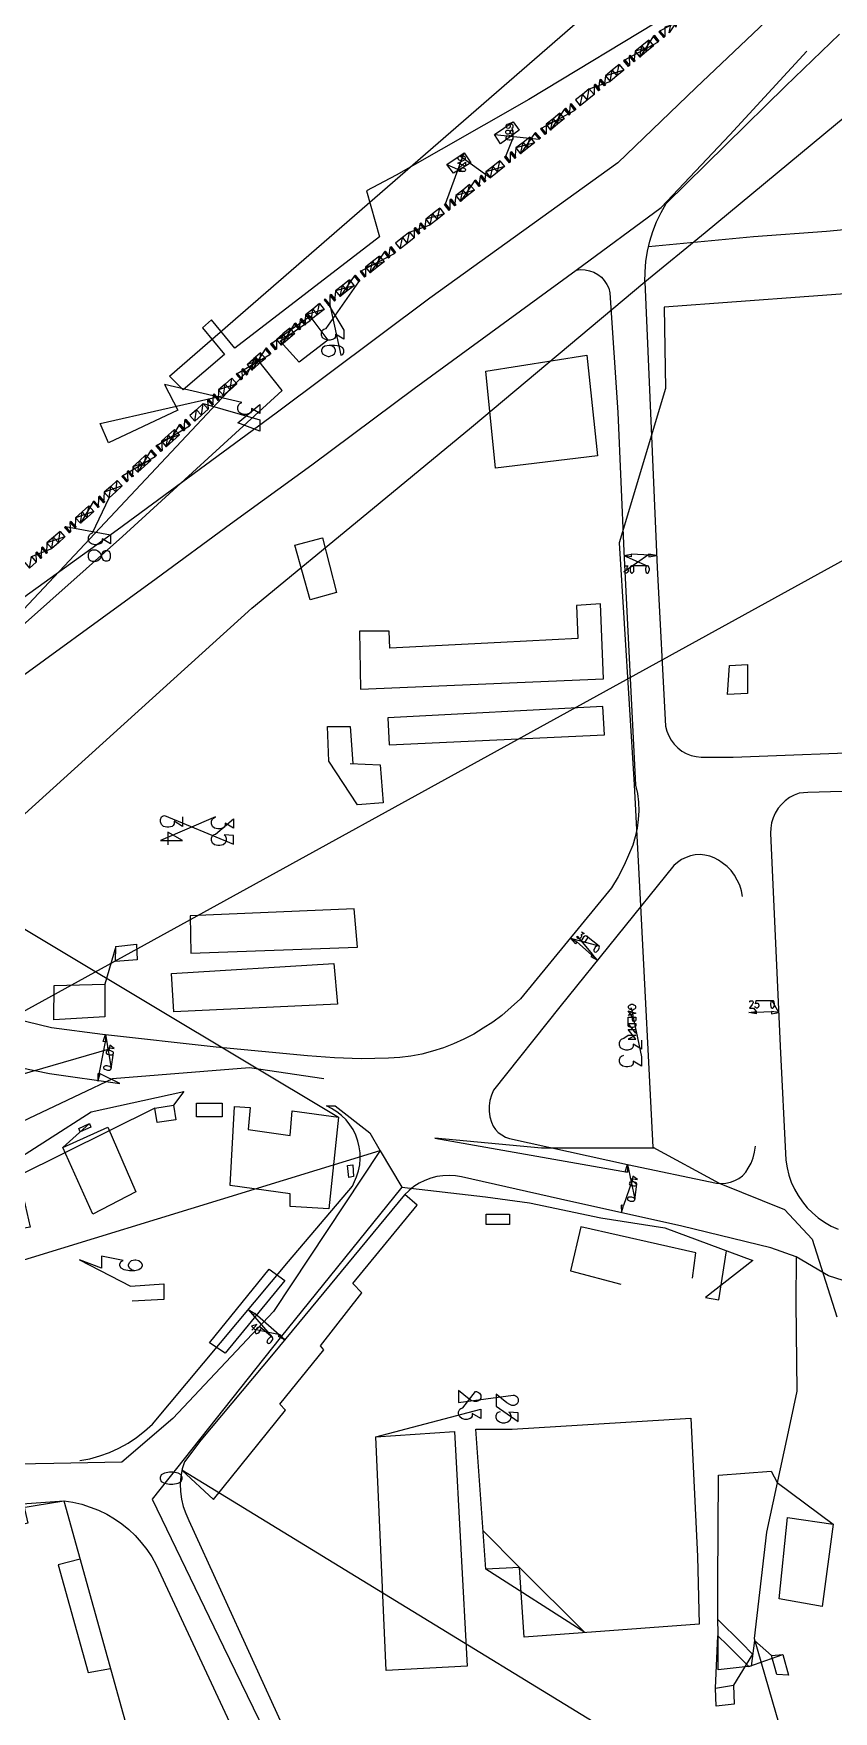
# Model space of a CAD drawing. Header units: metres. Extents: x 0 to 805, y 0 to 1107.
# Drawn here: x 351.1 to 544.3, y 432 to 837.5 of the extents above; entities that cross this region are included whole.
import ezdxf

# ---------------------------------------------------------------- set-up
doc = ezdxf.new("R2010")
doc.units = ezdxf.units.M
for name, color, linetype in [('GUIDES', 8, 'Continuous'), ('PLOTS_ORIGINAL', 3, 'Continuous'), ('ROADS', 7, 'Continuous')]:
    doc.layers.add(name, color=color, linetype=linetype)

msp = doc.modelspace()

# ---------------------------------------------------------------- linework, layer by layer
at = {"layer": 'GUIDES'}
for points in [[(498.02, 834.5), (499.17, 833.11), (499.67, 835.84), (498.02, 834.5)], [(499.17, 833.11), (499.67, 835.84), (500.82, 834.5), (499.17, 833.11)], [(500.75, 836.73), (501.9, 835.39), (501.07, 836.98), (500.75, 836.73)], [(501.9, 835.39), (501.07, 836.98), (502.15, 835.58), (501.9, 835.39)], [(502.15, 837.87), (503.29, 836.53), (502.4, 838.12), (502.15, 837.87)], [(503.29, 836.53), (502.4, 838.12), (503.55, 836.73), (503.29, 836.53)], [(494.98, 832.03), (496.12, 830.63), (495.23, 832.22), (494.98, 832.03)], [(496.12, 830.63), (495.23, 832.22), (496.37, 830.88), (496.12, 830.63)], [(496.37, 833.17), (497.52, 831.77), (498.02, 834.5), (496.37, 833.17)], [(497.52, 831.77), (498.02, 834.5), (499.17, 833.11), (497.52, 831.77)], [(489.2, 827.26), (490.34, 825.87), (490.85, 828.6), (489.2, 827.26)], [(490.34, 825.87), (490.85, 828.6), (491.99, 827.26), (490.34, 825.87)], [(490.85, 828.6), (491.99, 827.26), (492.5, 829.99), (490.85, 828.6)], [(491.99, 827.26), (492.5, 829.99), (493.64, 828.6), (491.99, 827.26)], [(493.58, 830.88), (494.72, 829.49), (493.9, 831.14), (493.58, 830.88)], [(494.72, 829.49), (493.9, 831.14), (495.04, 829.74), (494.72, 829.49)], [(483.67, 822.76), (484.82, 821.36), (485.32, 824.09), (483.67, 822.76)], [(484.82, 821.36), (485.32, 824.09), (486.47, 822.76), (484.82, 821.36)], [(486.47, 824.98), (487.55, 823.64), (486.72, 825.23), (486.47, 824.98)], [(487.55, 823.64), (486.72, 825.23), (487.86, 823.83), (487.55, 823.64)], [(487.8, 826.12), (488.94, 824.79), (488.12, 826.37), (487.8, 826.12)], [(488.94, 824.79), (488.12, 826.37), (489.26, 824.98), (488.94, 824.79)], [(479.29, 819.14), (480.43, 817.74), (479.54, 819.39), (479.29, 819.14)], [(480.43, 817.74), (479.54, 819.39), (480.69, 817.99), (480.43, 817.74)], [(480.69, 820.28), (481.77, 818.88), (480.94, 820.47), (480.69, 820.28)], [(481.77, 818.88), (480.94, 820.47), (482.08, 819.14), (481.77, 818.88)], [(482.02, 821.42), (483.16, 820.02), (483.67, 822.76), (482.02, 821.42)], [(483.16, 820.02), (483.67, 822.76), (484.82, 821.36), (483.16, 820.02)], [(466.91, 816.15), (468.37, 814.12), (463.92, 810.82), (462.46, 813.1), (466.91, 816.15)], [(474.91, 815.52), (475.99, 814.12), (476.56, 816.85), (474.91, 815.52)], [(475.99, 814.12), (476.56, 816.85), (477.64, 815.52), (475.99, 814.12)], [(476.56, 816.85), (477.64, 815.52), (478.21, 818.25), (476.56, 816.85)], [(477.64, 815.52), (478.21, 818.25), (479.29, 816.85), (477.64, 815.52)], [(466.97, 813.8), (466.91, 813.99), (466.72, 814.06), (466.53, 814.06), (466.4, 813.99), (466.27, 813.87), (466.21, 813.55), (466.08, 813.36), (465.96, 813.23), (465.77, 813.17), (465.51, 813.17), (465.32, 813.23), (465.26, 813.29), (465.13, 813.48), (465.13, 813.8), (465.26, 813.99), (465.32, 814.06), (465.51, 814.12), (465.77, 814.12), (465.96, 814.06), (466.08, 813.93), (466.21, 813.74), (466.27, 813.42), (466.4, 813.29), (466.53, 813.23), (466.72, 813.23), (466.91, 813.29), (466.97, 813.48), (466.97, 813.8)], [(466.97, 812.28), (466.91, 812.53), (466.65, 812.66), (466.21, 812.72), (465.96, 812.72), (465.51, 812.66), (465.26, 812.53), (465.13, 812.28), (465.13, 812.15), (465.26, 811.96), (465.51, 811.83), (465.96, 811.77), (466.21, 811.77), (466.65, 811.83), (466.91, 811.96), (466.97, 812.15), (466.97, 812.28)], [(467.61, 809.8), (468.75, 808.4), (469.32, 811.13), (467.61, 809.8)], [(468.75, 808.4), (469.32, 811.13), (470.4, 809.74), (468.75, 808.4)], [(469.32, 811.13), (470.4, 809.74), (470.97, 812.4), (469.32, 811.13)], [(470.4, 809.74), (470.97, 812.4), (472.12, 811.01), (470.4, 809.74)], [(472.12, 813.29), (473.19, 811.9), (472.37, 813.55), (472.12, 813.29)], [(473.19, 811.9), (472.37, 813.55), (473.51, 812.15), (473.19, 811.9)], [(473.51, 814.44), (474.59, 813.04), (473.77, 814.63), (473.51, 814.44)], [(474.59, 813.04), (473.77, 814.63), (474.91, 813.23), (474.59, 813.04)], [(455.1, 808.66), (456.68, 806.25), (452.56, 803.71), (450.91, 805.8), (455.1, 808.66)], [(464.81, 807.58), (465.96, 806.18), (465.13, 807.83), (464.81, 807.58)], [(465.96, 806.18), (465.13, 807.83), (466.21, 806.37), (465.96, 806.18)], [(466.21, 808.66), (467.35, 807.26), (466.53, 808.91), (466.21, 808.66)], [(467.35, 807.26), (466.53, 808.91), (467.61, 807.52), (467.35, 807.26)], [(458.97, 802.94), (460.05, 801.55), (459.22, 803.2), (458.97, 802.94)], [(460.05, 801.55), (459.22, 803.2), (460.37, 801.8), (460.05, 801.55)], [(460.37, 804.02), (461.45, 802.63), (462.02, 805.36), (460.37, 804.02)], [(461.45, 802.63), (462.02, 805.36), (463.16, 803.96), (461.45, 802.63)], [(462.02, 805.36), (463.16, 803.96), (463.73, 806.69), (462.02, 805.36)], [(463.16, 803.96), (463.73, 806.69), (464.81, 805.29), (463.16, 803.96)], [(453.07, 798.31), (454.21, 796.91), (454.78, 799.64), (453.07, 798.31)], [(454.21, 796.91), (454.78, 799.64), (455.86, 798.24), (454.21, 796.91)], [(454.78, 799.64), (455.86, 798.24), (456.43, 800.97), (454.78, 799.64)], [(455.86, 798.24), (456.43, 800.97), (457.57, 799.58), (455.86, 798.24)], [(457.57, 801.86), (458.65, 800.47), (457.83, 802.05), (457.57, 801.86)], [(458.65, 800.47), (457.83, 802.05), (458.97, 800.66), (458.65, 800.47)], [(447.48, 793.93), (448.62, 792.53), (449.19, 795.26), (447.48, 793.93)], [(448.62, 792.53), (449.19, 795.26), (450.27, 793.86), (448.62, 792.53)], [(450.27, 796.15), (451.41, 794.69), (450.59, 796.34), (450.27, 796.15)], [(451.41, 794.69), (450.59, 796.34), (451.67, 794.94), (451.41, 794.69)], [(451.67, 797.23), (452.81, 795.83), (451.99, 797.42), (451.67, 797.23)], [(452.81, 795.83), (451.99, 797.42), (453.07, 796.02), (452.81, 795.83)], [(444.43, 791.51), (445.51, 790.12), (444.68, 791.7), (444.43, 791.51)], [(445.51, 790.12), (444.68, 791.7), (445.83, 790.31), (445.51, 790.12)], [(445.83, 792.59), (446.91, 791.2), (447.48, 793.93), (445.83, 792.59)], [(446.91, 791.2), (447.48, 793.93), (448.62, 792.53), (446.91, 791.2)], [(438.52, 786.81), (439.67, 785.42), (440.24, 788.15), (438.52, 786.81)], [(439.67, 785.42), (440.24, 788.15), (441.32, 786.75), (439.67, 785.42)], [(440.24, 788.15), (441.32, 786.75), (441.89, 789.48), (440.24, 788.15)], [(441.32, 786.75), (441.89, 789.48), (443.03, 788.08), (441.32, 786.75)], [(443.03, 790.37), (444.11, 788.97), (443.29, 790.62), (443.03, 790.37)], [(444.11, 788.97), (443.29, 790.62), (444.43, 789.23), (444.11, 788.97)], [(433, 782.37), (434.08, 780.97), (434.65, 783.7), (433, 782.37)], [(434.08, 780.97), (434.65, 783.7), (435.79, 782.31), (434.08, 780.97)], [(435.79, 784.59), (436.87, 783.19), (436.05, 784.85), (435.79, 784.59)], [(436.87, 783.19), (436.05, 784.85), (437.13, 783.45), (436.87, 783.19)], [(437.19, 785.73), (438.27, 784.34), (437.44, 785.93), (437.19, 785.73)], [(438.27, 784.34), (437.44, 785.93), (438.52, 784.53), (438.27, 784.34)], [(428.55, 778.81), (429.63, 777.42), (428.81, 779.07), (428.55, 778.81)], [(429.63, 777.42), (428.81, 779.07), (429.89, 777.67), (429.63, 777.42)], [(429.95, 779.96), (431.03, 778.56), (430.21, 780.15), (429.95, 779.96)], [(431.03, 778.56), (430.21, 780.15), (431.28, 778.75), (431.03, 778.56)], [(431.28, 781.04), (432.43, 779.64), (433, 782.37), (431.28, 781.04)], [(432.43, 779.64), (433, 782.37), (434.08, 780.97), (432.43, 779.64)], [(424.05, 775.26), (425.19, 773.92), (425.76, 776.59), (424.05, 775.26)], [(425.19, 773.92), (425.76, 776.59), (426.84, 775.26), (425.19, 773.92)], [(425.76, 776.59), (426.84, 775.26), (427.41, 777.92), (425.76, 776.59)], [(426.84, 775.26), (427.41, 777.92), (428.55, 776.53), (426.84, 775.26)], [(417.19, 769.8), (418.27, 768.4), (418.52, 770.88), (417.19, 769.8)], [(418.27, 768.4), (418.52, 770.88), (419.6, 769.48), (418.27, 768.4)], [(418.52, 770.88), (419.6, 769.48), (420.17, 772.21), (418.52, 770.88)], [(419.6, 769.48), (420.17, 772.21), (421.32, 770.81), (419.6, 769.48)], [(421.32, 773.1), (422.39, 771.7), (421.57, 773.29), (421.32, 773.1)], [(422.39, 771.7), (421.57, 773.29), (422.65, 771.89), (422.39, 771.7)], [(422.65, 774.18), (423.79, 772.78), (422.97, 774.37), (422.65, 774.18)], [(423.79, 772.78), (422.97, 774.37), (424.05, 773.03), (423.79, 772.78)], [(414.08, 767.19), (415.22, 765.86), (414.39, 767.45), (414.08, 767.19)], [(415.22, 765.86), (414.39, 767.45), (415.54, 766.05), (415.22, 765.86)], [(415.47, 768.34), (416.62, 767), (415.73, 768.59), (415.47, 768.34)], [(416.62, 767), (415.73, 768.59), (416.87, 767.19), (416.62, 767)], [(416.81, 769.48), (417.95, 768.15), (417.19, 769.8), (416.81, 769.48)], [(417.95, 768.15), (417.19, 769.8), (418.33, 768.4), (417.95, 768.15)], [(408.36, 762.37), (409.5, 761.03), (408.68, 762.62), (408.36, 762.37)], [(409.5, 761.03), (408.68, 762.62), (409.82, 761.22), (409.5, 761.03)], [(409.76, 763.51), (410.9, 762.18), (411.35, 764.91), (409.76, 763.51)], [(410.9, 762.18), (411.35, 764.91), (412.55, 763.51), (410.9, 762.18)], [(411.35, 764.91), (412.55, 763.51), (413, 766.3), (411.35, 764.91)], [(412.55, 763.51), (413, 766.3), (414.14, 764.91), (412.55, 763.51)], [(402.71, 757.48), (403.85, 756.14), (404.3, 758.94), (402.71, 757.48)], [(403.85, 756.14), (404.3, 758.94), (405.44, 757.6), (403.85, 756.14)], [(404.3, 758.94), (405.44, 757.6), (404.61, 759.19), (404.3, 758.94)], [(405.44, 757.6), (404.61, 759.19), (405.82, 757.92), (405.44, 757.6)], [(404.68, 759.26), (405.82, 757.86), (405.95, 760.33), (404.68, 759.26)], [(405.82, 757.86), (405.95, 760.33), (407.09, 758.94), (405.82, 757.86)], [(407.03, 761.22), (408.17, 759.89), (407.28, 761.48), (407.03, 761.22)], [(408.17, 759.89), (407.28, 761.48), (408.42, 760.08), (408.17, 759.89)], [(484.75, 759.76), (487.29, 735.38), (462.65, 732.39), (460.3, 755.89), (484.75, 759.76)], [(400.04, 755.13), (401.25, 753.79), (400.3, 755.32), (400.04, 755.13)], [(401.25, 753.79), (400.3, 755.32), (401.5, 753.98), (401.25, 753.79)], [(401.38, 756.27), (402.52, 754.94), (401.63, 756.52), (401.38, 756.27)], [(402.52, 754.94), (401.63, 756.52), (402.84, 755.19), (402.52, 754.94)], [(394.45, 750.11), (395.66, 748.78), (394.71, 750.37), (394.45, 750.11)], [(395.66, 748.78), (394.71, 750.37), (395.92, 749.03), (395.66, 748.78)], [(395.79, 751.32), (396.99, 749.98), (397.38, 752.71), (395.79, 751.32)], [(396.99, 749.98), (397.38, 752.71), (398.58, 751.38), (396.99, 749.98)], [(397.38, 752.71), (398.58, 751.38), (398.96, 754.18), (397.38, 752.71)], [(398.58, 751.38), (398.96, 754.18), (400.17, 752.84), (398.58, 751.38)], [(388.87, 745.16), (390.07, 743.82), (390.45, 746.56), (388.87, 745.16)], [(390.07, 743.82), (390.45, 746.56), (391.66, 745.22), (390.07, 743.82)], [(390.45, 746.56), (391.66, 745.22), (392.04, 748.02), (390.45, 746.56)], [(391.66, 745.22), (392.04, 748.02), (393.25, 746.68), (391.66, 745.22)], [(393.12, 748.9), (394.33, 747.63), (393.38, 749.16), (393.12, 748.9)], [(394.33, 747.63), (393.38, 749.16), (394.58, 747.83), (394.33, 747.63)], [(386.2, 742.75), (387.41, 741.41), (386.52, 743), (386.2, 742.75)], [(387.41, 741.41), (386.52, 743), (387.66, 741.67), (387.41, 741.41)], [(387.53, 743.95), (388.74, 742.62), (387.85, 744.21), (387.53, 743.95)], [(388.74, 742.62), (387.85, 744.21), (388.99, 742.87), (388.74, 742.62)], [(380.68, 737.79), (381.82, 736.46), (380.93, 737.98), (380.68, 737.79)], [(381.82, 736.46), (380.93, 737.98), (382.14, 736.71), (381.82, 736.46)], [(382.01, 738.94), (383.15, 737.6), (383.6, 740.4), (382.01, 738.94)], [(383.15, 737.6), (383.6, 740.4), (384.74, 739.06), (383.15, 737.6)], [(383.6, 740.4), (384.74, 739.06), (385.18, 741.79), (383.6, 740.4)], [(384.74, 739.06), (385.18, 741.79), (386.33, 740.46), (384.74, 739.06)], [(375.09, 732.78), (376.29, 731.44), (376.67, 734.24), (375.09, 732.78)], [(376.29, 731.44), (376.67, 734.24), (377.88, 732.9), (376.29, 731.44)], [(376.67, 734.24), (377.88, 732.9), (378.26, 735.63), (376.67, 734.24)], [(377.88, 732.9), (378.26, 735.63), (379.47, 734.3), (377.88, 732.9)], [(379.34, 736.59), (380.48, 735.25), (379.6, 736.84), (379.34, 736.59)], [(380.48, 735.25), (379.6, 736.84), (380.8, 735.51), (380.48, 735.25)], [(372.42, 730.43), (373.63, 729.09), (372.67, 730.68), (372.42, 730.43)], [(373.63, 729.09), (372.67, 730.68), (373.88, 729.35), (373.63, 729.09)], [(373.75, 731.63), (374.96, 730.3), (374.01, 731.82), (373.75, 731.63)], [(374.96, 730.3), (374.01, 731.82), (375.21, 730.49), (374.96, 730.3)], [(368.17, 726.62), (369.37, 725.28), (369.75, 728.01), (368.17, 726.62)], [(369.37, 725.28), (369.75, 728.01), (370.96, 726.68), (369.37, 725.28)], [(369.75, 728.01), (370.96, 726.68), (371.34, 729.47), (369.75, 728.01)], [(370.96, 726.68), (371.34, 729.47), (372.55, 728.14), (370.96, 726.68)], [(361.24, 720.46), (362.45, 719.12), (362.83, 721.85), (361.24, 720.46)], [(362.45, 719.12), (362.83, 721.85), (364.04, 720.52), (362.45, 719.12)], [(362.83, 721.85), (364.04, 720.52), (364.48, 723.31), (362.83, 721.85)], [(364.04, 720.52), (364.48, 723.31), (365.63, 721.98), (364.04, 720.52)], [(365.5, 724.27), (366.71, 722.93), (365.75, 724.46), (365.5, 724.27)], [(366.71, 722.93), (365.75, 724.46), (366.96, 723.12), (366.71, 722.93)], [(366.83, 725.41), (368.04, 724.08), (367.09, 725.66), (366.83, 725.41)], [(368.04, 724.08), (367.09, 725.66), (368.29, 724.33), (368.04, 724.08)], [(358.58, 718.11), (359.78, 716.77), (358.83, 718.36), (358.58, 718.11)], [(359.78, 716.77), (358.83, 718.36), (360.04, 717.03), (359.78, 716.77)], [(359.91, 719.31), (361.12, 717.98), (360.16, 719.5), (359.91, 719.31)], [(361.12, 717.98), (360.16, 719.5), (361.37, 718.17), (361.12, 717.98)], [(354.32, 714.36), (355.53, 713.03), (355.91, 715.76), (354.32, 714.36)], [(355.53, 713.03), (355.91, 715.76), (357.12, 714.42), (355.53, 713.03)], [(355.91, 715.76), (357.12, 714.42), (357.5, 717.15), (355.91, 715.76)], [(357.12, 714.42), (357.5, 717.15), (358.7, 715.82), (357.12, 714.42)], [(420.93, 715.57), (424.3, 702.42), (417.89, 700.64), (414.2, 713.85), (420.93, 715.57)], [(350.13, 708.26), (350.58, 711.06), (351.78, 709.73), (350.13, 708.26)], [(351.66, 711.95), (352.86, 710.61), (351.91, 712.2), (351.66, 711.95)], [(352.86, 710.61), (351.91, 712.2), (353.12, 710.87), (352.86, 710.61)], [(352.99, 713.15), (354.2, 711.82), (353.24, 713.41), (352.99, 713.15)], [(354.2, 711.82), (353.24, 713.41), (354.45, 712.07), (354.2, 711.82)], [(495.42, 711.63), (495.42, 711), (493.64, 711.31), (495.42, 711.63)], [(499.74, 711.63), (499.74, 711), (501.52, 711.31), (499.74, 711.63)], [(495.55, 708.84), (495.36, 708.77), (495.23, 708.52), (495.17, 708.07), (495.17, 707.82), (495.23, 707.44), (495.36, 707.19), (495.55, 707.06), (495.67, 707.06), (495.86, 707.19), (496.05, 707.44), (496.12, 707.82), (496.12, 708.07), (496.05, 708.52), (495.86, 708.77), (495.67, 708.84), (495.55, 708.84)], [(499.29, 708.84), (499.1, 708.77), (498.98, 708.52), (498.91, 708.07), (498.91, 707.82), (498.98, 707.44), (499.1, 707.19), (499.29, 707.06), (499.42, 707.06), (499.61, 707.19), (499.74, 707.44), (499.86, 707.82), (499.86, 708.07), (499.74, 708.52), (499.61, 708.77), (499.42, 708.84), (499.29, 708.84)], [(437.13, 688.96), (437, 693.02), (429.82, 693.02), (430.08, 678.99), (488.75, 681.53), (488.05, 699.63), (482.21, 699.25), (482.53, 691.25), (463.99, 690.29), (437.13, 688.96)], [(523.55, 684.96), (523.55, 677.98), (518.72, 677.72), (519.17, 684.77), (523.55, 684.96)], [(436.68, 672.13), (437, 665.59), (489.01, 668.01), (488.56, 674.8), (436.68, 672.13)], [(388.93, 624.25), (389.06, 615.24), (429.32, 616.7), (428.55, 625.97), (388.93, 624.25)], [(375.98, 617.4), (376.1, 613.65), (370.9, 613.21), (371.02, 616.82), (375.98, 617.4)], [(482.34, 617.97), (481.96, 617.46), (480.81, 618.86), (482.34, 617.97)], [(484.69, 619.36), (484.5, 619.43), (484.24, 619.3), (483.93, 619.05), (483.74, 618.86), (483.55, 618.48), (483.48, 618.16), (483.61, 617.97), (483.67, 617.9), (483.93, 617.84), (484.18, 617.97), (484.5, 618.22), (484.62, 618.41), (484.88, 618.79), (484.94, 619.11), (484.82, 619.3), (484.69, 619.36)], [(487.61, 617.02), (487.42, 617.08), (487.1, 616.95), (486.78, 616.7), (486.66, 616.44), (486.4, 616.13), (486.4, 615.81), (486.47, 615.62), (486.59, 615.55), (486.78, 615.49), (487.04, 615.55), (487.36, 615.87), (487.55, 616.06), (487.74, 616.44), (487.8, 616.7), (487.74, 616.89), (487.61, 617.02)], [(423.6, 612.76), (424.49, 602.92), (384.99, 601.01), (384.42, 610.28), (423.6, 612.76)], [(486.09, 614.86), (485.7, 614.41), (487.29, 613.52), (486.09, 614.86)], [(368.36, 607.74), (368.36, 599.81), (355.97, 599.11), (356.1, 607.43), (368.36, 607.74)], [(525.65, 601.14), (525.65, 600.57), (523.87, 600.89), (525.65, 601.14)], [(529.52, 603.74), (529.27, 603.68), (529.14, 603.43), (529.07, 602.98), (529.07, 602.73), (529.14, 602.35), (529.27, 602.09), (529.52, 601.97), (529.65, 601.97), (529.84, 602.09), (529.96, 602.35), (530.03, 602.73), (530.03, 602.98), (529.96, 603.43), (529.84, 603.68), (529.65, 603.74), (529.52, 603.74)], [(529.33, 601.14), (529.33, 600.57), (531.11, 600.89), (529.33, 601.14)], [(494.72, 598.22), (496.56, 598.22), (496.56, 597.77), (496.5, 597.52), (496.31, 597.39), (496.12, 597.33), (495.86, 597.27), (495.42, 597.27), (495.17, 597.33), (494.98, 597.39), (494.85, 597.52), (494.72, 597.77), (494.72, 598.22)], [(368.48, 593.77), (367.91, 593.9), (368.48, 595.55), (368.48, 593.77)], [(369.82, 587.42), (369.75, 587.61), (369.56, 587.81), (369.12, 587.93), (368.86, 588), (368.48, 588), (368.17, 587.87), (368.04, 587.68), (368.04, 587.55), (368.1, 587.36), (368.29, 587.17), (368.74, 587.04), (368.99, 586.98), (369.44, 586.98), (369.69, 587.11), (369.82, 587.3), (369.82, 587.42)], [(370.45, 591.11), (370.39, 591.3), (370.13, 591.49), (369.75, 591.62), (369.5, 591.68), (369.05, 591.68), (368.8, 591.55), (368.67, 591.36), (368.67, 591.23), (368.67, 591.04), (368.93, 590.85), (369.31, 590.73), (369.56, 590.66), (370.01, 590.66), (370.26, 590.79), (370.39, 590.98), (370.45, 591.11)], [(367.21, 586.03), (366.64, 586.09), (366.64, 584.31), (367.21, 586.03)], [(384.93, 578.47), (385.5, 574.98), (380.93, 574.28), (380.36, 577.77), (384.93, 578.47)], [(396.68, 578.98), (396.68, 575.68), (390.45, 575.68), (390.45, 578.98), (396.68, 578.98)], [(424.74, 575.55), (422.39, 553.45), (413.06, 554.02), (413.12, 557.07), (398.58, 559.1), (399.6, 578.15), (403.41, 577.96), (402.96, 572.57), (413.06, 571.17), (413.57, 577.14), (424.74, 575.55)], [(369.05, 573.14), (375.79, 557.58), (365.44, 552.12), (358.2, 568.25), (369.05, 573.14)], [(364.61, 574.09), (364.93, 573.14), (362.39, 572.06), (362.01, 572.88), (364.61, 574.09)], [(428.24, 564.06), (428.36, 561.26), (427.22, 561.01), (426.9, 563.87), (428.24, 564.06)], [(494.59, 562.28), (494.02, 562.34), (494.53, 564.12), (494.59, 562.28)], [(496.82, 559.42), (496.75, 559.61), (496.5, 559.8), (496.05, 559.93), (495.8, 559.93), (495.42, 559.93), (495.1, 559.87), (495.04, 559.67), (494.98, 559.48), (495.04, 559.29), (495.29, 559.1), (495.74, 559.04), (495.99, 558.98), (496.37, 558.98), (496.69, 559.1), (496.75, 559.29), (496.82, 559.42)], [(496.31, 555.74), (496.25, 555.93), (495.99, 556.12), (495.61, 556.25), (495.36, 556.25), (494.91, 556.25), (494.66, 556.12), (494.53, 555.93), (494.53, 555.8), (494.59, 555.61), (494.85, 555.42), (495.23, 555.29), (495.48, 555.29), (495.93, 555.29), (496.18, 555.42), (496.31, 555.61), (496.31, 555.74)], [(466.08, 552.12), (466.08, 549.64), (460.43, 549.64), (460.43, 552.12), (466.08, 552.12)], [(493.58, 554.21), (493.01, 554.34), (493.07, 552.5), (493.58, 554.21)], [(407.98, 538.85), (411.79, 536.12), (397.38, 518.53), (393.57, 521.07), (407.98, 538.85)], [(404.55, 528.18), (404.17, 527.73), (402.96, 529.07), (404.55, 528.18)], [(405.82, 524.81), (405.63, 524.88), (405.38, 524.75), (405.06, 524.5), (404.87, 524.31), (404.68, 523.92), (404.61, 523.67), (404.74, 523.48), (404.81, 523.35), (405, 523.29), (405.31, 523.42), (405.63, 523.67), (405.76, 523.86), (406.01, 524.24), (406.08, 524.56), (405.95, 524.75), (405.82, 524.81)], [(410.58, 523.1), (410.2, 522.65), (411.79, 521.77), (410.58, 523.1)], [(408.74, 522.4), (408.49, 522.46), (408.23, 522.4), (407.92, 522.08), (407.73, 521.89), (407.54, 521.51), (407.47, 521.26), (407.6, 521.07), (407.66, 521), (407.92, 520.88), (408.17, 521), (408.49, 521.32), (408.68, 521.51), (408.87, 521.89), (408.93, 522.15), (408.81, 522.34), (408.74, 522.4)], [(460.3, 466.33), (457.89, 500.18), (466.72, 500.18), (509.83, 502.84), (511.42, 469.38), (511.87, 453.06), (469.58, 449.95), (468.5, 466.77), (460.3, 466.33)], [(452.81, 499.6), (455.8, 442.9), (436.24, 441.88), (433.76, 498.33), (452.81, 499.6)], [(544.19, 477.25), (541.58, 457.31), (531.17, 459.22), (533.2, 478.84), (544.19, 477.25)], [(532.06, 445.76), (533.46, 440.74), (530.6, 440.87), (529.33, 445.5), (532.06, 445.76)], [(520.18, 438.33), (520.31, 433.75), (515.93, 433.25), (515.8, 437.63), (520.18, 438.33)]]:
    msp.add_lwpolyline(points, close=True, dxfattribs=at)
at = {"layer": 'PLOTS_ORIGINAL'}
for points in [[(369.69, 711.63), (369.44, 712.27), (368.93, 712.46), (368.42, 712.46), (367.91, 712.27), (367.66, 711.88), (367.4, 711.06), (367.15, 710.42), (366.64, 710.04), (366.13, 709.85), (365.37, 709.85), (364.86, 710.04), (364.61, 710.23), (364.36, 710.87), (364.36, 711.63), (364.61, 712.27), (364.86, 712.46), (365.37, 712.71), (366.13, 712.71), (366.64, 712.46), (367.15, 712.07), (367.4, 711.44), (367.66, 710.61), (367.91, 710.23), (368.42, 710.04), (368.93, 710.04), (369.44, 710.23), (369.69, 710.87), (369.69, 711.63)], [(387.03, 488.55), (386.77, 489.19), (386.01, 489.57), (384.74, 489.76), (383.98, 489.76), (382.71, 489.57), (381.95, 489.19), (381.69, 488.55), (381.69, 488.17), (381.95, 487.54), (382.71, 487.16), (383.98, 486.9), (384.74, 486.9), (386.01, 487.16), (386.77, 487.54), (387.03, 488.17), (387.03, 488.55)]]:
    msp.add_lwpolyline(points, close=True, dxfattribs=at)
at = {"layer": 'ROADS'}
for points in [[(550.98, 888.35), (535.49, 872.86), (505.07, 842.31), (470.72, 821.55), (438.71, 803.2), (431.48, 799.45), (434.65, 788.34), (399.73, 761.41), (394.07, 768.27), (391.91, 766.37), (397.19, 759.89), (387.28, 751.38), (383.91, 754.68), (660.65, 995.16)], [(541.77, 853.55), (511.04, 824.34), (492.24, 806.25), (446.78, 773.54), (409.69, 745.73), (371.34, 717.47), (343.85, 697.66)], [(502.15, 837.87), (503.29, 836.53), (502.4, 838.12), (510.47, 842.31), (509.64, 843.96), (510.72, 842.57), (509.33, 843.71), (509.07, 841.23), (508.25, 842.82), (509.33, 841.42), (507.93, 842.63), (504.63, 837.61), (505.2, 840.34), (506.28, 839.01), (506.72, 841.61), (507.87, 840.28), (506.85, 841.74), (507.93, 840.34), (503.55, 839.01), (503.55, 836.73)], [(493.58, 830.88), (494.72, 829.49), (493.9, 831.14), (501.9, 835.39), (501.07, 836.98), (502.15, 835.58), (500.75, 836.73), (497.52, 831.77), (498.02, 834.5), (499.17, 833.11), (499.67, 835.84), (500.82, 834.5), (496.37, 833.17), (496.12, 830.63), (495.23, 832.22), (496.37, 830.88), (494.98, 832.03), (495.04, 829.74)], [(567.75, 834.38), (541.97, 813.04), (513.33, 789.29), (498.72, 777.35), (498.79, 779.89), (498.98, 782.37), (499.36, 784.85), (499.93, 787.26), (500.69, 789.61), (501.58, 791.96), (502.66, 794.24), (503.87, 796.4), (532.69, 824.72), (545.78, 837.3)], [(482.15, 780.27), (502.66, 795.39), (519.23, 812.98), (537.84, 833.17)], [(482.02, 821.42), (483.16, 820.02), (483.67, 822.76), (484.82, 821.36), (485.32, 824.09), (490.34, 825.87), (490.85, 828.6), (491.99, 827.26), (492.5, 829.99), (493.64, 828.6), (489.2, 827.26), (488.94, 824.79), (488.12, 826.37), (489.26, 824.98), (487.8, 826.12), (487.55, 823.64), (486.72, 825.23), (487.86, 823.83), (486.47, 824.98), (486.47, 822.76)], [(473.51, 814.44), (474.59, 813.04), (473.77, 814.63), (481.77, 818.88), (480.94, 820.47), (482.08, 819.14), (480.69, 820.28), (480.43, 817.74), (479.54, 819.39), (480.69, 817.99), (479.29, 819.14), (475.99, 814.12), (476.56, 816.85), (477.64, 815.52), (478.21, 818.25), (479.29, 816.85), (474.91, 815.52), (474.91, 813.23)], [(464.81, 807.58), (465.96, 806.18), (465.13, 807.83), (466.97, 812.28), (466.91, 812.53), (466.65, 812.66), (466.21, 812.72), (465.96, 812.72), (465.51, 812.66), (465.26, 812.53), (465.13, 812.28), (465.13, 812.15), (465.26, 811.96), (465.51, 811.83), (465.96, 811.77), (466.21, 811.77), (466.65, 811.83), (466.91, 811.96), (466.97, 812.15), (466.97, 813.8), (466.91, 813.99), (466.72, 814.06), (466.53, 814.06), (466.4, 813.99), (466.27, 813.87), (466.21, 813.55), (466.08, 813.36), (465.96, 813.23), (465.77, 813.17), (465.51, 813.17), (465.32, 813.23), (465.26, 813.29), (465.13, 813.48), (465.13, 813.8), (465.26, 813.99), (465.32, 814.06), (465.51, 814.12), (465.77, 814.12), (465.96, 814.06), (466.08, 813.93), (466.21, 813.74), (466.27, 813.42), (466.4, 813.29), (466.53, 813.23), (466.72, 813.23), (466.91, 813.29), (466.97, 813.48), (466.72, 814.69), (466.91, 814.75), (466.97, 815.01), (466.97, 815.14), (466.91, 815.33), (466.65, 815.45), (466.21, 815.52), (465.77, 815.52), (465.38, 815.45), (465.26, 815.33), (465.13, 815.14), (465.13, 815.07), (465.26, 814.82), (465.38, 814.69), (465.7, 814.63), (465.77, 814.63), (466.02, 814.69), (466.21, 814.82), (466.27, 815.07), (466.27, 815.14), (466.21, 815.33), (466.02, 815.45), (465.77, 815.52), (466.91, 816.15), (468.37, 814.12), (463.92, 810.82), (462.46, 813.1), (473.19, 811.9), (472.37, 813.55), (473.51, 812.15), (472.12, 813.29), (468.75, 808.4), (469.32, 811.13), (470.4, 809.74), (470.97, 812.4), (472.12, 811.01), (467.61, 809.8), (467.35, 807.26), (466.53, 808.91), (467.61, 807.52), (466.21, 808.66), (466.21, 806.37)], [(450.27, 796.15), (451.41, 794.69), (450.59, 796.34), (455.1, 808.66), (456.68, 806.25), (452.56, 803.71), (450.91, 805.8), (454.78, 804.09), (454.53, 804.15), (454.4, 804.28), (454.27, 804.47), (454.27, 804.53), (454.4, 804.78), (454.53, 804.91), (454.78, 804.98), (454.91, 804.98), (455.16, 804.91), (455.35, 804.78), (455.41, 804.53), (455.41, 804.47), (455.35, 804.28), (455.16, 804.15), (454.78, 804.09), (454.4, 804.09), (453.95, 804.15), (453.64, 804.28), (453.57, 804.47), (453.57, 804.66), (453.64, 804.85), (453.83, 804.91), (455.41, 806.37), (455.41, 805.42), (453.57, 806.12), (455.16, 806.94), (455.35, 807.01), (455.41, 807.26), (455.41, 807.39), (455.35, 807.58), (455.1, 807.71), (454.65, 807.83), (454.21, 807.83), (453.83, 807.71), (453.64, 807.58), (453.57, 807.39), (453.57, 807.32), (453.64, 807.07), (453.83, 806.94), (454.08, 806.88), (454.21, 806.88), (454.46, 806.94), (454.65, 807.07), (454.72, 807.32), (454.72, 807.39), (454.65, 807.58), (454.46, 807.71), (454.21, 807.83), (461.45, 802.63), (462.02, 805.36), (463.16, 803.96), (463.73, 806.69), (464.81, 805.29), (460.37, 804.02), (460.05, 801.55), (459.22, 803.2), (460.37, 801.8), (458.97, 802.94), (458.65, 800.47), (457.83, 802.05), (458.97, 800.66), (457.57, 801.86), (454.21, 796.91), (454.78, 799.64), (455.86, 798.24), (456.43, 800.97), (457.57, 799.58), (453.07, 798.31), (452.81, 795.83), (451.99, 797.42), (453.07, 796.02), (451.67, 797.23), (451.67, 794.94)], [(438.52, 786.81), (439.67, 785.42), (440.24, 788.15), (441.32, 786.75), (441.89, 789.48), (446.91, 791.2), (447.48, 793.93), (448.62, 792.53), (449.19, 795.26), (450.27, 793.86), (445.83, 792.59), (445.51, 790.12), (444.68, 791.7), (445.83, 790.31), (444.43, 791.51), (444.11, 788.97), (443.29, 790.62), (444.43, 789.23), (443.03, 790.37), (443.03, 788.08)], [(499.61, 785.99), (525.01, 788.4), (542.6, 789.74), (569.84, 792.28), (588.13, 794.05)], [(429.95, 779.96), (431.03, 778.56), (430.21, 780.15), (438.27, 784.34), (437.44, 785.93), (438.52, 784.53), (437.19, 785.73), (436.87, 783.19), (436.05, 784.85), (437.13, 783.45), (435.79, 784.59), (432.43, 779.64), (433, 782.37), (434.08, 780.97), (434.65, 783.7), (435.79, 782.31), (431.28, 781.04), (431.28, 778.75)], [(676.01, 781.42), (183.95, 510.46)], [(340.67, 676.58), (380.74, 705.79), (398.71, 719), (418.33, 733.22), (443.03, 751.64), (482.15, 780.27), (483.23, 780.4), (484.31, 780.34), (485.39, 780.15), (486.4, 779.77), (487.36, 779.26), (488.24, 778.56), (488.94, 777.8), (489.58, 776.84), (490.02, 775.89), (490.28, 774.81), (492.18, 745.92), (493.64, 712.33), (496.5, 655.81), (496.94, 653.78), (497.2, 651.69), (497.26, 649.59), (497.13, 647.5), (496.88, 645.4), (496.44, 643.37), (495.8, 641.34), (493.77, 636.45), (492.31, 633.65), (490.72, 630.99), (468.69, 604.19), (464.18, 600.19), (462.02, 598.54), (459.73, 597.08), (457.45, 595.68), (455.03, 594.41), (452.56, 593.33), (450.08, 592.38), (447.48, 591.55), (444.87, 590.85), (442.21, 590.35), (439.54, 590.03), (436.81, 589.84), (430.27, 589.71), (423.79, 589.9), (417.31, 590.41), (395.22, 592.5), (367.78, 595.55), (355.47, 597.2), (340.8, 600.7)], [(421.32, 773.1), (422.39, 771.7), (421.57, 773.29), (426.08, 765.8), (426.08, 763.57), (424.05, 764.78), (424.05, 764.14), (423.79, 763.76), (423.54, 763.57), (422.78, 763.32), (422.27, 763.32), (421.44, 763.57), (420.93, 763.95), (420.68, 764.59), (420.68, 765.16), (420.93, 765.8), (421.19, 765.99), (421.76, 766.18), (429.63, 777.42), (428.81, 779.07), (429.89, 777.67), (428.55, 778.81), (425.19, 773.92), (425.76, 776.59), (426.84, 775.26), (427.41, 777.92), (428.55, 776.53), (424.05, 775.26), (423.79, 772.78), (422.97, 774.37), (424.05, 773.03), (422.65, 774.18), (422.65, 771.89), (425.32, 759.7), (425.82, 759.89), (426.08, 760.46), (426.08, 760.91), (425.82, 761.54), (425.06, 761.92), (423.79, 762.11), (422.52, 762.11), (421.44, 761.92), (420.93, 761.54), (420.68, 760.91), (420.68, 760.72), (420.93, 760.08), (421.44, 759.7), (422.27, 759.45), (422.52, 759.45), (423.28, 759.7), (423.79, 760.08), (424.05, 760.72), (424.05, 760.91), (423.79, 761.54), (423.28, 761.92), (422.52, 762.11)], [(348.99, 648.89), (403.85, 698.61), (431.6, 721.47), (456.88, 742.3), (498.72, 777.42), (501.71, 708.39), (503.74, 670.1), (504.06, 668.89), (504.5, 667.75), (505.07, 666.67), (505.83, 665.72), (506.72, 664.83), (507.68, 664.07), (508.75, 663.5), (509.96, 662.99), (511.17, 662.74), (512.37, 662.61), (520.06, 662.61), (557.84, 664.07)], [(573.27, 776.46), (503.42, 771.32), (503.74, 751.64), (492.56, 714.36), (496.18, 655.88), (497.71, 626.67), (500.63, 568.31), (516.69, 559.61), (532.5, 553.26), (539.17, 546.09), (545.14, 527.35)], [(408.36, 762.37), (409.5, 761.03), (408.68, 762.62), (417.82, 769.16), (422.2, 763.38), (415.22, 758.05), (410.65, 763.13), (417.95, 768.15), (417.19, 769.8), (418.27, 768.4), (418.52, 770.88), (419.6, 769.48), (420.17, 772.21), (421.32, 770.81), (416.81, 769.48), (416.62, 767), (415.73, 768.59), (416.87, 767.19), (415.47, 768.34), (415.22, 765.86), (414.39, 767.45), (415.54, 766.05), (414.08, 767.19), (410.9, 762.18), (411.35, 764.91), (412.55, 763.51), (413, 766.3), (414.14, 764.91), (409.76, 763.51), (409.82, 761.22)], [(337.43, 684.64), (372.61, 715.88), (411.16, 751.19), (405.25, 758.62), (330.19, 678.61)], [(400.04, 755.13), (401.25, 753.79), (400.3, 755.32), (408.17, 759.89), (407.28, 761.48), (408.42, 760.08), (407.03, 761.22), (403.85, 756.14), (404.3, 758.94), (405.44, 757.6), (404.61, 759.19), (405.82, 757.86), (405.95, 760.33), (407.09, 758.94), (402.71, 757.48), (404.68, 759.26), (402.52, 754.94), (401.63, 756.52), (402.84, 755.19), (401.38, 756.27), (401.5, 753.98)], [(484.75, 759.76), (487.29, 735.38), (462.65, 732.39), (460.3, 755.89)], [(388.87, 745.16), (390.07, 743.82), (390.45, 746.56), (391.66, 745.22), (392.04, 748.02), (405.76, 744.14), (405.76, 741.35), (400.42, 743.38), (405.76, 747.83), (405.76, 745.6), (403.73, 746.81), (403.73, 746.24), (403.47, 745.79), (403.22, 745.6), (402.46, 745.41), (401.95, 745.41), (401.19, 745.6), (400.68, 745.98), (400.42, 746.62), (400.42, 747.25), (400.68, 747.83), (400.93, 748.02), (401.44, 748.27), (382.77, 752.65), (385.95, 746.43), (369.25, 738.55), (367.21, 743.19), (396.99, 749.98), (397.38, 752.71), (398.58, 751.38), (398.96, 754.18), (400.17, 752.84), (395.79, 751.32), (395.66, 748.78), (394.71, 750.37), (395.92, 749.03), (394.45, 750.11), (394.33, 747.63), (393.38, 749.16), (394.58, 747.83), (393.12, 748.9), (393.25, 746.68)], [(380.68, 737.79), (381.82, 736.46), (380.93, 737.98), (388.74, 742.62), (387.85, 744.21), (388.99, 742.87), (387.53, 743.95), (387.41, 741.41), (386.52, 743), (387.66, 741.67), (386.2, 742.75), (383.15, 737.6), (383.6, 740.4), (384.74, 739.06), (385.18, 741.79), (386.33, 740.46), (382.01, 738.94), (382.14, 736.71)], [(372.42, 730.43), (373.63, 729.09), (372.67, 730.68), (380.48, 735.25), (379.6, 736.84), (380.8, 735.51), (379.34, 736.59), (376.29, 731.44), (376.67, 734.24), (377.88, 732.9), (378.26, 735.63), (379.47, 734.3), (375.09, 732.78), (374.96, 730.3), (374.01, 731.82), (375.21, 730.49), (373.75, 731.63), (373.88, 729.35)], [(358.58, 718.11), (359.78, 716.77), (358.83, 718.36), (369.69, 716.33), (369.69, 714.11), (367.66, 715.31), (367.66, 714.74), (367.4, 714.3), (367.15, 714.11), (366.39, 713.92), (365.88, 713.92), (365.12, 714.11), (364.61, 714.49), (364.36, 715.12), (364.36, 715.76), (364.61, 716.33), (364.86, 716.52), (365.37, 716.77), (369.37, 725.28), (369.75, 728.01), (370.96, 726.68), (371.34, 729.47), (372.55, 728.14), (368.17, 726.62), (368.04, 724.08), (367.09, 725.66), (368.29, 724.33), (366.83, 725.41), (366.71, 722.93), (365.75, 724.46), (366.96, 723.12), (365.5, 724.27), (362.45, 719.12), (362.83, 721.85), (364.04, 720.52), (364.48, 723.31), (365.63, 721.98), (361.24, 720.46), (361.12, 717.98), (360.16, 719.5), (361.37, 718.17), (359.91, 719.31), (360.04, 717.03)], [(347.4, 708.2), (348.54, 706.87), (348.99, 709.6), (350.13, 708.26), (350.58, 711.06), (355.53, 713.03), (355.91, 715.76), (357.12, 714.42), (357.5, 717.15), (358.7, 715.82), (354.32, 714.36), (354.2, 711.82), (353.24, 713.41), (354.45, 712.07), (352.99, 713.15), (352.86, 710.61), (351.91, 712.2), (353.12, 710.87), (351.66, 711.95), (351.78, 709.73)], [(420.93, 715.57), (424.3, 702.42), (417.89, 700.64), (414.2, 713.85)], [(493.9, 708.84), (494.66, 708.84), (494.28, 708.2), (494.47, 708.2), (494.59, 708.07), (494.66, 708.01), (494.72, 707.76), (494.72, 707.57), (494.66, 707.31), (494.53, 707.19), (494.34, 707.06), (494.15, 707.06), (493.9, 707.19), (493.83, 707.25), (493.77, 707.44), (499.74, 711.63), (499.74, 711), (501.52, 711.31), (495.42, 711.63), (495.42, 711), (493.64, 711.31), (499.29, 708.84), (499.1, 708.77), (498.98, 708.52), (498.91, 708.07), (498.91, 707.82), (498.98, 707.44), (499.1, 707.19), (499.29, 707.06), (499.42, 707.06), (499.61, 707.19), (499.74, 707.44), (499.86, 707.82), (499.86, 708.07), (499.74, 708.52), (499.61, 708.77), (499.42, 708.84), (495.55, 708.84), (495.36, 708.77), (495.23, 708.52), (495.17, 708.07), (495.17, 707.82), (495.23, 707.44), (495.36, 707.19), (495.55, 707.06), (495.67, 707.06), (495.86, 707.19), (496.05, 707.44), (496.12, 707.82), (496.12, 708.07), (496.05, 708.52), (495.86, 708.77), (495.67, 708.84)], [(437.13, 688.96), (437, 693.02), (429.82, 693.02), (430.08, 678.99), (488.75, 681.53), (488.05, 699.63), (482.21, 699.25), (482.53, 691.25), (463.99, 690.29)], [(436.68, 672.13), (437, 665.59), (489.01, 668.01), (488.56, 674.8)], [(427.6, 661.08), (434.78, 660.7), (435.54, 651.56), (429.38, 651.05), (422.39, 661.59), (422.14, 669.97), (427.54, 669.97), (428.24, 661.08)], [(595.88, 655.75), (538.09, 654.04), (536, 653.91), (534.79, 653.4), (533.71, 652.83), (532.63, 652.07), (531.74, 651.18), (530.92, 650.23), (530.22, 649.08), (529.71, 647.94), (529.33, 646.73), (529.14, 645.46), (529.07, 644.19), (531.42, 592.76), (532.76, 565.2), (533.08, 563.36), (533.52, 561.58), (534.09, 559.87), (534.85, 558.21), (535.74, 556.63), (536.82, 555.1), (537.96, 553.71), (539.23, 552.44), (540.63, 551.23), (542.16, 550.21), (543.74, 549.26), (545.39, 548.5)], [(387.09, 648.13), (387.09, 645.84), (385.06, 647.11), (385.06, 646.48), (384.8, 646.1), (384.55, 645.84), (383.79, 645.65), (383.28, 645.65), (382.52, 645.84), (382.01, 646.29), (381.75, 646.92), (381.75, 647.5), (382.01, 648.13), (382.26, 648.32), (382.77, 648.51), (399.41, 641.59), (399.41, 643.62), (397.12, 643.81), (397.38, 643.62), (397.63, 642.99), (397.63, 642.42), (397.38, 641.78), (396.87, 641.4), (396.11, 641.21), (395.6, 641.21), (394.84, 641.4), (394.33, 641.78), (394.07, 642.42), (394.07, 642.99), (394.33, 643.62), (394.58, 643.81), (395.09, 644), (399.41, 647.69), (399.41, 645.46), (397.38, 646.67), (397.38, 646.1), (397.12, 645.65), (396.87, 645.46), (396.11, 645.27), (395.6, 645.27), (394.84, 645.46), (394.33, 645.84), (394.07, 646.48), (394.07, 647.11), (394.33, 647.69), (394.58, 647.88), (395.09, 648.13), (381.75, 642.42), (387.09, 642.42), (383.53, 644.45), (383.53, 641.4)], [(311.14, 643.62), (424.74, 575.55), (422.39, 553.45), (413.06, 554.02), (413.12, 557.07), (398.58, 559.1), (399.6, 578.15), (403.41, 577.96), (402.96, 572.57), (413.06, 571.17), (413.57, 577.14)], [(522.34, 628.89), (522.09, 630.29), (521.65, 631.62), (521.07, 632.89), (520.38, 634.1), (519.55, 635.18), (518.6, 636.19), (517.45, 637.02), (516.5, 637.72), (515.49, 638.29), (514.41, 638.67), (513.26, 638.92), (512.12, 639.05), (510.91, 638.99), (509.77, 638.73), (508.69, 638.35), (507.61, 637.84), (506.66, 637.14), (505.77, 636.38), (478.21, 602.28), (462.21, 582.09), (461.7, 580.88), (461.32, 579.61), (461.13, 578.34), (461.13, 577.01), (461.32, 575.68), (461.7, 574.41), (462.08, 573.45), (462.65, 572.63), (463.35, 571.87), (464.18, 571.3), (465.07, 570.79), (466.08, 570.47), (494.59, 564.12), (516.06, 559.67), (517.2, 559.55), (518.28, 559.61), (519.42, 559.87), (520.44, 560.25), (521.45, 560.75), (522.34, 561.45), (523.11, 562.28), (523.68, 563.23), (524.38, 564.5), (524.88, 565.77), (525.26, 567.17), (525.46, 568.56)], [(388.93, 624.25), (389.06, 615.24), (429.32, 616.7), (428.55, 625.97)], [(375.98, 617.4), (376.1, 613.65), (370.9, 613.21), (371.02, 616.82), (368.36, 607.74), (368.36, 599.81), (355.97, 599.11), (356.1, 607.43)], [(483.48, 620.38), (484.05, 619.94), (483.29, 619.68), (483.42, 619.56), (483.48, 619.36), (483.48, 619.24), (483.35, 619.05), (483.29, 618.92), (483.04, 618.73), (482.85, 618.67), (482.66, 618.73), (482.47, 618.86), (482.4, 619.11), (482.4, 619.17), (482.4, 619.36), (486.09, 614.86), (485.7, 614.41), (487.29, 613.52), (482.34, 617.97), (481.96, 617.46), (480.81, 618.86), (487.61, 617.02), (487.42, 617.08), (487.1, 616.95), (486.78, 616.7), (486.66, 616.44), (486.4, 616.13), (486.4, 615.81), (486.47, 615.62), (486.59, 615.55), (486.78, 615.49), (487.04, 615.55), (487.36, 615.87), (487.55, 616.06), (487.74, 616.44), (487.8, 616.7), (487.74, 616.89), (484.69, 619.36), (484.5, 619.43), (484.24, 619.3), (483.93, 619.05), (483.74, 618.86), (483.55, 618.48), (483.48, 618.16), (483.61, 617.97), (483.67, 617.9), (483.93, 617.84), (484.18, 617.97), (484.5, 618.22), (484.62, 618.41), (484.88, 618.79), (484.94, 619.11), (484.82, 619.3)], [(423.6, 612.76), (424.49, 602.92), (384.99, 601.01), (384.42, 610.28)], [(497.96, 594.22), (497.96, 592), (495.93, 593.2), (495.93, 592.63), (495.67, 592.19), (495.42, 592), (494.66, 591.81), (494.15, 591.81), (493.39, 592), (492.88, 592.38), (492.63, 593.01), (492.63, 593.65), (492.88, 594.22), (493.13, 594.41), (493.64, 594.66), (494.72, 595.43), (496.56, 595.43), (494.72, 594.41), (496.56, 594.41), (494.72, 596.76), (496.56, 596.76), (496.56, 595.87), (494.72, 598.22), (496.56, 598.22), (496.56, 597.77), (496.5, 597.52), (496.31, 597.39), (496.12, 597.33), (495.86, 597.27), (495.42, 597.27), (495.17, 597.33), (494.98, 597.39), (494.85, 597.52), (494.72, 597.77), (494.72, 599.74), (496.56, 599.74), (496.56, 599.11), (496.5, 598.85), (496.44, 598.79), (496.25, 598.73), (496.05, 598.73), (495.86, 598.79), (495.8, 598.85), (495.74, 599.11), (495.74, 599.74), (494.72, 601.27), (496.56, 600.7), (494.72, 600.12), (496.12, 601.71), (496.31, 601.78), (496.5, 601.9), (496.56, 602.03), (496.56, 602.35), (496.5, 602.47), (496.31, 602.6), (496.12, 602.66), (495.86, 602.79), (495.42, 602.79), (495.17, 602.66), (494.98, 602.6), (494.85, 602.47), (494.72, 602.35), (494.72, 602.03), (494.85, 601.9), (494.98, 601.78), (495.17, 601.71), (495.42, 601.71), (495.42, 602.03), (497.96, 590.15), (497.96, 587.93), (495.93, 589.14), (495.93, 588.5), (495.67, 588.12), (495.42, 587.93), (494.66, 587.74), (494.15, 587.74), (493.39, 587.93), (492.88, 588.31), (492.63, 588.95), (492.63, 589.52), (492.88, 590.15), (493.13, 590.35), (493.64, 590.6)], [(524.06, 603.36), (524.06, 603.43), (524.12, 603.62), (524.19, 603.68), (524.31, 603.74), (524.63, 603.74), (524.76, 603.68), (524.82, 603.62), (524.88, 603.43), (524.88, 603.24), (524.82, 603.11), (524.69, 602.85), (523.99, 601.97), (524.95, 601.97), (525.65, 601.14), (525.65, 600.57), (523.87, 600.89), (529.33, 601.14), (529.33, 600.57), (531.11, 600.89), (529.52, 603.74), (529.27, 603.68), (529.14, 603.43), (529.07, 602.98), (529.07, 602.73), (529.14, 602.35), (529.27, 602.09), (529.52, 601.97), (529.65, 601.97), (529.84, 602.09), (529.96, 602.35), (530.03, 602.73), (530.03, 602.98), (529.96, 603.43), (529.84, 603.68), (529.65, 603.74), (526.15, 603.74), (525.52, 603.74), (525.39, 602.98), (525.52, 603.11), (525.71, 603.17), (525.9, 603.17), (526.09, 603.11), (526.22, 602.92), (526.28, 602.66), (526.28, 602.47), (526.22, 602.22), (526.09, 602.09), (525.9, 601.97), (525.71, 601.97), (525.52, 602.09), (525.39, 602.16), (525.33, 602.35)], [(368.86, 592.44), (370.58, 592.19), (369.56, 593.01), (369.37, 592), (225.16, 550.21)], [(340.29, 589.14), (354.96, 586.15), (371.98, 583.74), (367.21, 586.03), (366.64, 586.09), (366.64, 584.31), (368.48, 593.77), (367.91, 593.9), (368.48, 595.55), (369.82, 587.42), (369.75, 587.61), (369.56, 587.81), (369.12, 587.93), (368.86, 588), (368.48, 588), (368.17, 587.87), (368.04, 587.68), (368.04, 587.55), (368.1, 587.36), (368.29, 587.17), (368.74, 587.04), (368.99, 586.98), (369.44, 586.98), (369.69, 587.11), (369.82, 587.3), (370.45, 591.11), (370.39, 591.3), (370.13, 591.49), (369.75, 591.62), (369.5, 591.68), (369.05, 591.68), (368.8, 591.55), (368.67, 591.36), (368.67, 591.23), (368.67, 591.04), (368.93, 590.85), (369.31, 590.73), (369.56, 590.66), (370.01, 590.66), (370.26, 590.79), (370.39, 590.98)], [(421.25, 584.82), (403.28, 587.49), (370.2, 584.88), (338.89, 570.03)], [(327.08, 560.5), (343.97, 563.36), (365.05, 576.88), (387.41, 581.77), (384.93, 578.47), (385.5, 574.98), (380.93, 574.28), (380.36, 577.77), (347.46, 561.45), (350.26, 549.01), (346.32, 548.37), (345.69, 550.98), (315.71, 546.4), (315.27, 550.85), (319.84, 551.48), (319.65, 557.01)], [(362.26, 492.62), (364.67, 493.06), (367.09, 493.76), (369.44, 494.59), (371.72, 495.6), (373.94, 496.81), (375.98, 498.21), (377.94, 499.73), (379.85, 501.38), (412.68, 540.69), (428.11, 558.91), (429.13, 561.2), (429.57, 562.6), (429.89, 564.06), (430.01, 565.52), (429.95, 566.98), (429.76, 568.44), (429.44, 569.83), (428.94, 571.23), (428.3, 572.57), (427.47, 573.77), (426.59, 574.91), (425.51, 575.99), (424.36, 576.88), (423.09, 577.65), (421.82, 578.34), (423.98, 578.34), (432.3, 571.8), (434.84, 567.49), (440.05, 558.66), (460.24, 556.31), (470.91, 554.91), (488.12, 551.23), (503.55, 548.88), (524.82, 540.94), (513.39, 532.05), (516.63, 531.48), (518.47, 543.29)], [(369.05, 573.14), (375.79, 557.58), (365.44, 552.12), (358.2, 568.25), (364.61, 574.09), (364.93, 573.14), (362.39, 572.06), (362.01, 572.88)], [(501.13, 568.06), (473.77, 568.12), (447.99, 570.53), (494.59, 562.28), (494.02, 562.34), (494.53, 564.12), (496.31, 555.74), (496.25, 555.93), (495.99, 556.12), (495.61, 556.25), (495.36, 556.25), (494.91, 556.25), (494.66, 556.12), (494.53, 555.93), (494.53, 555.8), (494.59, 555.61), (494.85, 555.42), (495.23, 555.29), (495.48, 555.29), (495.93, 555.29), (496.18, 555.42), (496.31, 555.61), (496.82, 559.42), (496.75, 559.61), (496.5, 559.8), (496.05, 559.93), (495.8, 559.93), (495.42, 559.93), (495.1, 559.87), (495.04, 559.67), (494.98, 559.48), (495.04, 559.29), (495.29, 559.1), (495.74, 559.04), (495.99, 558.98), (496.37, 558.98), (496.69, 559.1), (496.75, 559.29), (495.17, 560.75), (496.94, 560.5), (495.86, 561.33), (495.67, 560.31), (493.58, 554.21), (493.01, 554.34), (493.07, 552.5)], [(189.22, 492.17), (434.78, 567.55), (409.06, 528.62), (384.74, 502.78), (372.42, 492.24), (356.04, 491.92), (342.64, 491.67)], [(535.3, 541.83), (529.14, 543.99), (507.68, 549.26), (478.34, 555.8), (454.46, 561.14), (453, 561.39), (451.48, 561.52), (449.95, 561.45), (448.49, 561.26), (447.03, 560.88), (445.57, 560.31), (444.24, 559.61), (442.97, 558.85), (441.83, 557.83), (440.68, 556.82), (409, 518.4), (391.47, 497.51), (387.53, 492.3), (387.03, 490.59), (386.64, 488.75), (386.52, 486.97), (386.58, 485.13), (386.83, 483.28), (387.28, 481.51), (387.91, 479.79), (388.61, 478.14), (411.54, 427.85)], [(440.05, 558.66), (410.65, 522.27), (379.72, 483.28), (396.99, 447.6), (406.96, 427.02), (431.03, 371.78), (436.36, 372.92), (512.88, 390.07), (540.63, 396.23), (386.9, 490.27), (394.58, 483.22), (411.92, 504.81), (410.58, 506.27), (421.25, 519.35), (420.43, 520.37), (430.4, 533.13), (428.24, 535.42), (443.79, 554.34), (440.81, 556.94)], [(510.22, 536.69), (511.04, 542.78), (483.29, 549.07), (480.81, 538.47), (492.94, 535.23)], [(375.53, 538.47), (374.77, 538.66), (374.26, 539.1), (374.01, 539.67), (374.01, 539.93), (374.26, 540.5), (374.77, 540.94), (375.53, 541.13), (375.79, 541.13), (376.55, 540.94), (377.06, 540.5), (377.31, 539.93), (377.31, 539.67), (377.06, 539.1), (376.55, 538.66), (375.53, 538.47), (374.26, 538.47), (372.99, 538.66), (372.23, 539.1), (371.98, 539.67), (371.98, 540.12), (372.23, 540.69), (372.74, 540.94), (367.53, 541.96), (367.53, 539.1), (362.2, 541.13), (374.52, 534.78), (382.58, 535.29), (382.58, 531.54), (374.9, 531.16)], [(546.6, 536.12), (543.11, 537.26), (535.3, 541.83), (535.17, 530.72), (535.42, 509.38), (533.84, 501.83), (528.12, 475.28), (525.14, 449.57), (540.63, 396.23)], [(407.98, 538.85), (411.79, 536.12), (397.38, 518.53), (393.57, 521.07)], [(403.85, 524.11), (405, 525.51), (403.73, 525.07), (404.49, 524.37), (410.58, 523.1), (410.2, 522.65), (411.79, 521.77), (404.55, 528.18), (404.17, 527.73), (402.96, 529.07), (408.74, 522.4), (408.49, 522.46), (408.23, 522.4), (407.92, 522.08), (407.73, 521.89), (407.54, 521.51), (407.47, 521.26), (407.6, 521.07), (407.66, 521), (407.92, 520.88), (408.17, 521), (408.49, 521.32), (408.68, 521.51), (408.87, 521.89), (408.93, 522.15), (408.81, 522.34), (405.82, 524.81), (405.63, 524.88), (405.38, 524.75), (405.06, 524.5), (404.87, 524.31), (404.68, 523.92), (404.61, 523.67), (404.74, 523.48), (404.81, 523.35), (405, 523.29), (405.31, 523.42), (405.63, 523.67), (405.76, 523.86), (406.01, 524.24), (406.08, 524.56), (405.95, 524.75)], [(452.81, 499.6), (455.8, 442.9), (436.24, 441.88), (433.76, 498.33), (459.1, 505), (459.1, 502.78), (457.07, 503.99), (457.07, 503.35), (456.81, 502.97), (456.56, 502.78), (455.8, 502.52), (455.29, 502.52), (454.53, 502.78), (454.02, 503.16), (453.76, 503.79), (453.76, 504.37), (454.02, 505), (454.27, 505.19), (454.78, 505.38), (457.83, 509.26), (458.08, 509.26), (458.59, 509.07), (458.84, 508.87), (459.1, 508.43), (459.1, 507.67), (458.84, 507.22), (458.59, 507.03), (458.08, 506.84), (457.57, 506.84), (457.07, 507.03), (456.3, 507.41), (453.76, 509.51), (453.76, 506.65), (466.91, 508.37), (467.16, 508.37), (467.67, 508.18), (467.92, 507.99), (468.18, 507.54), (468.18, 506.78), (467.92, 506.33), (467.67, 506.14), (467.16, 505.95), (466.65, 505.95), (466.15, 506.14), (465.38, 506.53), (462.84, 508.62), (462.84, 505.76), (468.18, 502.08), (468.18, 504.11), (465.89, 504.3), (466.15, 504.11), (466.4, 503.48), (466.4, 502.91), (466.15, 502.27), (465.64, 501.89), (464.88, 501.64), (464.37, 501.64), (463.61, 501.89), (463.1, 502.27), (462.84, 502.91), (462.84, 503.48), (463.1, 504.11), (463.35, 504.3), (463.86, 504.49)], [(459.67, 475.6), (468.5, 466.77), (484.24, 451.03), (460.3, 466.33), (457.89, 500.18), (466.72, 500.18), (509.83, 502.84), (511.42, 469.38), (511.87, 453.06), (469.58, 449.95)], [(516.37, 454.2), (522.09, 448.55), (524.76, 445.82), (520.18, 438.33), (520.31, 433.75), (515.93, 433.25), (515.8, 437.63), (516.37, 450.26), (518.72, 447.98), (523.87, 442.83), (532.06, 445.76), (533.46, 440.74), (530.6, 440.87), (529.33, 445.5), (525.26, 449.12), (524.38, 442.9), (516.44, 442.01), (516.37, 463.09), (516.5, 489.06), (529.27, 490.08), (530.66, 487.28), (544.19, 477.25), (541.58, 457.31), (531.17, 459.22), (533.2, 478.84)], [(348.73, 481.7), (349.69, 477.51), (345.24, 476.36), (344.1, 480.55), (358.45, 482.9), (376.1, 419.15), (373.25, 418.64), (382.96, 371.02), (354.07, 369.17), (349.31, 367.14), (323.02, 365.94), (324.22, 347.39), (324.03, 341.87), (325.37, 325.3), (325.43, 324.79), (324.22, 339.52), (307.08, 338.31), (307.4, 331.58), (324.8, 332.47), (308.35, 324.15), (308.09, 328.53), (324.99, 330.06)], [(317.87, 479.98), (358.51, 482.9), (360.61, 482.59), (362.77, 482.08), (364.8, 481.38), (366.83, 480.62), (368.8, 479.66), (370.64, 478.52), (372.42, 477.32), (374.13, 475.92), (375.66, 474.46), (377.12, 472.81), (378.45, 471.09), (379.66, 469.31), (380.74, 467.41), (408.93, 406.89)], [(362.39, 468.81), (357.05, 467.41), (364.29, 441.37), (369.69, 442.33)]]:
    msp.add_lwpolyline(points, dxfattribs=at)

doc.saveas('drawing.dxf')
